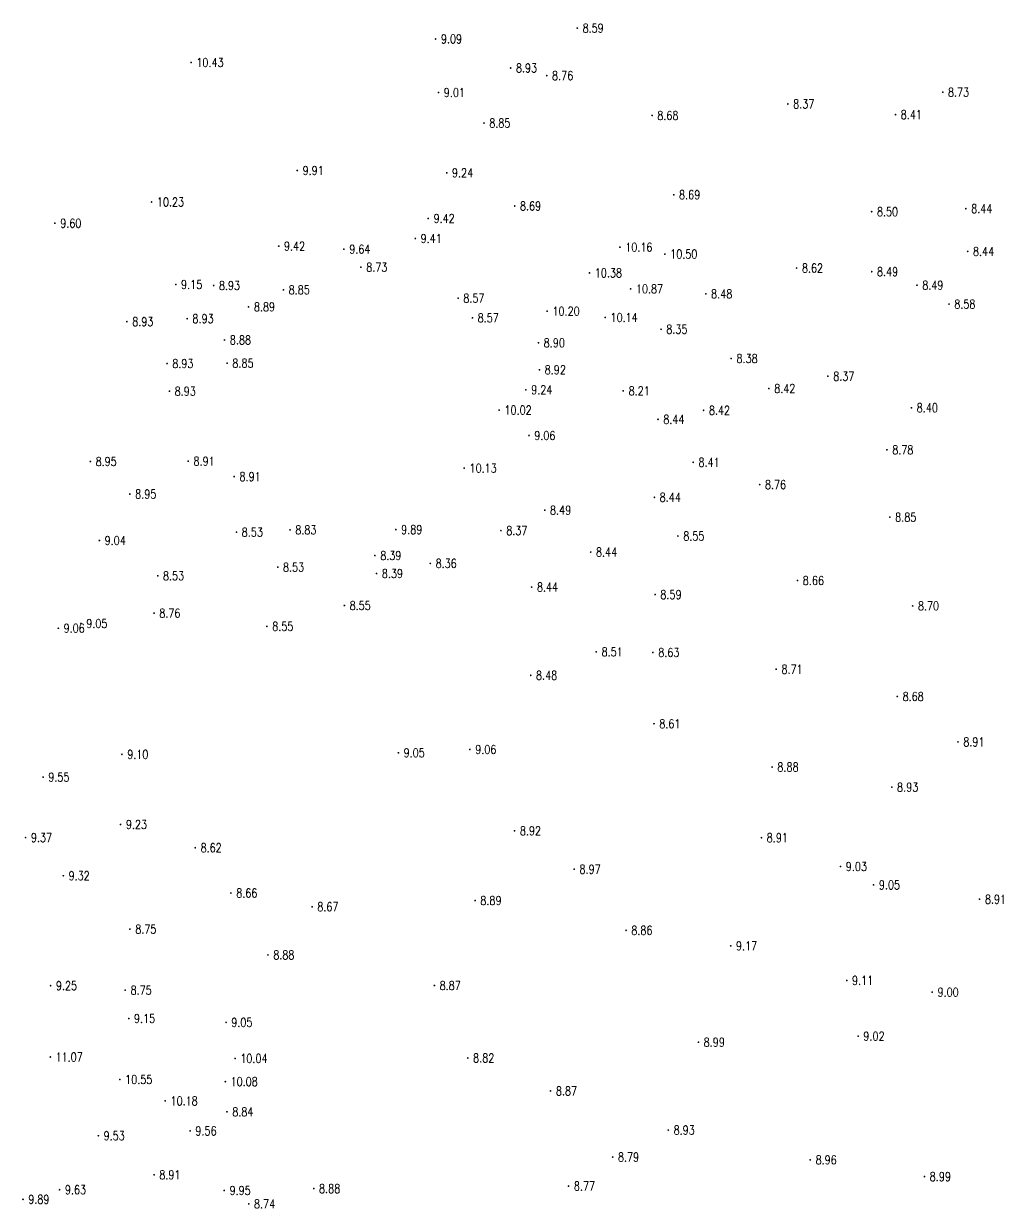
# Model space of a CAD drawing. Extents: x 476861 to 479475, y 2367369 to 2370541.
# Drawn here: x 477468 to 477579.1, y 2367639.5 to 2367773.9 of the extents above; entities that cross this region are included whole.
import ezdxf
from ezdxf.enums import TextEntityAlignment as Align

# ---------------------------------------------------------------- set-up
doc = ezdxf.new("R2010")
doc.units = 0
doc.header["$LTSCALE"] = 0.5
doc.layers.get('0').update_dxf_attribs({"linetype": 'CONTINUOUS'})
doc.layers.add('GCD', color=1, linetype='CONTINUOUS')
doc.styles.add('HZ', font='rs.shx', dxfattribs={"width": 0.8, "bigfont": 'hztxt.shx'})

# ---------------------------------------------------------------- blocks, each defined once
blk = doc.blocks.new('GC200')
at = {"linetype": 'Continuous', "const_width": 0.2, "flags": 128}
blk.add_lwpolyline([(-0.1, 0, 1), (0.1, 0, 1)], format="xyb", close=True, dxfattribs=at)

msp = doc.modelspace()

# ---------------------------------------------------------------- block references
at = {"layer": 'GCD', "linetype": 'Continuous'}
ref = msp.add_blockref('GC200', (477530.817, 2367773.411, 8.591), dxfattribs=dict(at, xscale=0.5, yscale=0.5, zscale=0.5))
ref.add_attrib('height', '8.59', dxfattribs={"linetype": 'Continuous', "height": 1, "style": 'HZ', "width": 0.8}).set_placement((477531.417, 2367773.411, 8.591), align=Align.MIDDLE_LEFT)
ref = msp.add_blockref('GC200', (477514.747, 2367772.177, 9.093), dxfattribs=dict(at, xscale=0.5, yscale=0.5, zscale=0.5))
ref.add_attrib('height', '9.09', dxfattribs={"linetype": 'Continuous', "height": 1, "style": 'HZ', "width": 0.8}).set_placement((477515.347, 2367772.177, 9.093), align=Align.MIDDLE_LEFT)
ref = msp.add_blockref('GC200', (477487.012, 2367769.513, 10.426), dxfattribs=dict(at, xscale=0.5, yscale=0.5, zscale=0.5))
ref.add_attrib('height', '10.43', dxfattribs={"linetype": 'Continuous', "height": 1, "style": 'HZ', "width": 0.8}).set_placement((477487.612, 2367769.513, 10.426), align=Align.MIDDLE_LEFT)
ref = msp.add_blockref('GC200', (477523.257, 2367768.884, 8.932), dxfattribs=dict(at, xscale=0.5, yscale=0.5, zscale=0.5))
ref.add_attrib('height', '8.93', dxfattribs={"linetype": 'Continuous', "height": 1, "style": 'HZ', "width": 0.8}).set_placement((477523.857, 2367768.884, 8.932), align=Align.MIDDLE_LEFT)
ref = msp.add_blockref('GC200', (477527.356, 2367768.019, 8.755), dxfattribs=dict(at, xscale=0.5, yscale=0.5, zscale=0.5))
ref.add_attrib('height', '8.76', dxfattribs={"linetype": 'Continuous', "height": 1, "style": 'HZ', "width": 0.8}).set_placement((477527.956, 2367768.019, 8.755), align=Align.MIDDLE_LEFT)
ref = msp.add_blockref('GC200', (477515.073, 2367766.102, 9.005), dxfattribs=dict(at, xscale=0.5, yscale=0.5, zscale=0.5))
ref.add_attrib('height', '9.01', dxfattribs={"linetype": 'Continuous', "height": 1, "style": 'HZ', "width": 0.8}).set_placement((477515.673, 2367766.102, 9.005), align=Align.MIDDLE_LEFT)
ref = msp.add_blockref('GC200', (477572.262, 2367766.139, 8.726), dxfattribs=dict(at, xscale=0.5, yscale=0.5, zscale=0.5))
ref.add_attrib('height', '8.73', dxfattribs={"linetype": 'Continuous', "height": 1, "style": 'HZ', "width": 0.8}).set_placement((477572.862, 2367766.139, 8.726), align=Align.MIDDLE_LEFT)
ref = msp.add_blockref('GC200', (477554.697, 2367764.803, 8.37), dxfattribs=dict(at, xscale=0.5, yscale=0.5, zscale=0.5))
ref.add_attrib('height', '8.37', dxfattribs={"linetype": 'Continuous', "height": 1, "style": 'HZ', "width": 0.8}).set_placement((477555.297, 2367764.803, 8.37), align=Align.MIDDLE_LEFT)
ref = msp.add_blockref('GC200', (477520.234, 2367762.641, 8.848), dxfattribs=dict(at, xscale=0.5, yscale=0.5, zscale=0.5))
ref.add_attrib('height', '8.85', dxfattribs={"linetype": 'Continuous', "height": 1, "style": 'HZ', "width": 0.8}).set_placement((477520.834, 2367762.641, 8.848), align=Align.MIDDLE_LEFT)
ref = msp.add_blockref('GC200', (477539.295, 2367763.502, 8.68), dxfattribs=dict(at, xscale=0.5, yscale=0.5, zscale=0.5))
ref.add_attrib('height', '8.68', dxfattribs={"linetype": 'Continuous', "height": 1, "style": 'HZ', "width": 0.8}).set_placement((477539.895, 2367763.502, 8.68), align=Align.MIDDLE_LEFT)
ref = msp.add_blockref('GC200', (477566.904, 2367763.593, 8.406), dxfattribs=dict(at, xscale=0.5, yscale=0.5, zscale=0.5))
ref.add_attrib('height', '8.41', dxfattribs={"linetype": 'Continuous', "height": 1, "style": 'HZ', "width": 0.8}).set_placement((477567.504, 2367763.593, 8.406), align=Align.MIDDLE_LEFT)
ref = msp.add_blockref('GC200', (477499.059, 2367757.259, 9.911), dxfattribs=dict(at, xscale=0.5, yscale=0.5, zscale=0.5))
ref.add_attrib('height', '9.91', dxfattribs={"linetype": 'Continuous', "height": 1, "style": 'HZ', "width": 0.8}).set_placement((477499.659, 2367757.259, 9.911), align=Align.MIDDLE_LEFT)
ref = msp.add_blockref('GC200', (477516.006, 2367756.993, 9.236), dxfattribs=dict(at, xscale=0.5, yscale=0.5, zscale=0.5))
ref.add_attrib('height', '9.24', dxfattribs={"linetype": 'Continuous', "height": 1, "style": 'HZ', "width": 0.8}).set_placement((477516.606, 2367756.993, 9.236), align=Align.MIDDLE_LEFT)
ref = msp.add_blockref('GC200', (477541.76, 2367754.511, 8.69), dxfattribs=dict(at, xscale=0.5, yscale=0.5, zscale=0.5))
ref.add_attrib('height', '8.69', dxfattribs={"linetype": 'Continuous', "height": 1, "style": 'HZ', "width": 0.8}).set_placement((477542.36, 2367754.511, 8.69), align=Align.MIDDLE_LEFT)
ref = msp.add_blockref('GC200', (477482.532, 2367753.685, 10.23), dxfattribs=dict(at, xscale=0.5, yscale=0.5, zscale=0.5))
ref.add_attrib('height', '10.23', dxfattribs={"linetype": 'Continuous', "height": 1, "style": 'HZ', "width": 0.8}).set_placement((477483.132, 2367753.685, 10.23), align=Align.MIDDLE_LEFT)
ref = msp.add_blockref('GC200', (477523.716, 2367753.23, 8.692), dxfattribs=dict(at, xscale=0.5, yscale=0.5, zscale=0.5))
ref.add_attrib('height', '8.69', dxfattribs={"linetype": 'Continuous', "height": 1, "style": 'HZ', "width": 0.8}).set_placement((477524.316, 2367753.23, 8.692), align=Align.MIDDLE_LEFT)
ref = msp.add_blockref('GC200', (477574.888, 2367752.93, 8.441), dxfattribs=dict(at, xscale=0.5, yscale=0.5, zscale=0.5))
ref.add_attrib('height', '8.44', dxfattribs={"linetype": 'Continuous', "height": 1, "style": 'HZ', "width": 0.8}).set_placement((477575.488, 2367752.93, 8.441), align=Align.MIDDLE_LEFT)
ref = msp.add_blockref('GC200', (477513.91, 2367751.822, 9.424), dxfattribs=dict(at, xscale=0.5, yscale=0.5, zscale=0.5))
ref.add_attrib('height', '9.42', dxfattribs={"linetype": 'Continuous', "height": 1, "style": 'HZ', "width": 0.8}).set_placement((477514.51, 2367751.822, 9.424), align=Align.MIDDLE_LEFT)
ref = msp.add_blockref('GC200', (477564.202, 2367752.586, 8.499), dxfattribs=dict(at, xscale=0.5, yscale=0.5, zscale=0.5))
ref.add_attrib('height', '8.50', dxfattribs={"linetype": 'Continuous', "height": 1, "style": 'HZ', "width": 0.8}).set_placement((477564.802, 2367752.586, 8.499), align=Align.MIDDLE_LEFT)
ref = msp.add_blockref('GC200', (477471.563, 2367751.271, 9.601), dxfattribs=dict(at, xscale=0.5, yscale=0.5, zscale=0.5))
ref.add_attrib('height', '9.60', dxfattribs={"linetype": 'Continuous', "height": 1, "style": 'HZ', "width": 0.8}).set_placement((477472.163, 2367751.271, 9.601), align=Align.MIDDLE_LEFT)
ref = msp.add_blockref('GC200', (477512.447, 2367749.544, 9.412), dxfattribs=dict(at, xscale=0.5, yscale=0.5, zscale=0.5))
ref.add_attrib('height', '9.41', dxfattribs={"linetype": 'Continuous', "height": 1, "style": 'HZ', "width": 0.8}).set_placement((477513.047, 2367749.544, 9.412), align=Align.MIDDLE_LEFT)
ref = msp.add_blockref('GC200', (477496.949, 2367748.679, 9.424), dxfattribs=dict(at, xscale=0.5, yscale=0.5, zscale=0.5))
ref.add_attrib('height', '9.42', dxfattribs={"linetype": 'Continuous', "height": 1, "style": 'HZ', "width": 0.8}).set_placement((477497.549, 2367748.679, 9.424), align=Align.MIDDLE_LEFT)
ref = msp.add_blockref('GC200', (477504.346, 2367748.333, 9.639), dxfattribs=dict(at, xscale=0.5, yscale=0.5, zscale=0.5))
ref.add_attrib('height', '9.64', dxfattribs={"linetype": 'Continuous', "height": 1, "style": 'HZ', "width": 0.8}).set_placement((477504.946, 2367748.333, 9.639), align=Align.MIDDLE_LEFT)
ref = msp.add_blockref('GC200', (477535.656, 2367748.56, 10.156), dxfattribs=dict(at, xscale=0.5, yscale=0.5, zscale=0.5))
ref.add_attrib('height', '10.16', dxfattribs={"linetype": 'Continuous', "height": 1, "style": 'HZ', "width": 0.8}).set_placement((477536.256, 2367748.56, 10.156), align=Align.MIDDLE_LEFT)
ref = msp.add_blockref('GC200', (477540.748, 2367747.78, 10.498), dxfattribs=dict(at, xscale=0.5, yscale=0.5, zscale=0.5))
ref.add_attrib('height', '10.50', dxfattribs={"linetype": 'Continuous', "height": 1, "style": 'HZ', "width": 0.8}).set_placement((477541.348, 2367747.78, 10.498), align=Align.MIDDLE_LEFT)
ref = msp.add_blockref('GC200', (477575.097, 2367748.08, 8.441), dxfattribs=dict(at, xscale=0.5, yscale=0.5, zscale=0.5))
ref.add_attrib('height', '8.44', dxfattribs={"linetype": 'Continuous', "height": 1, "style": 'HZ', "width": 0.8}).set_placement((477575.697, 2367748.08, 8.441), align=Align.MIDDLE_LEFT)
ref = msp.add_blockref('GC200', (477506.271, 2367746.285, 8.728), dxfattribs=dict(at, xscale=0.5, yscale=0.5, zscale=0.5))
ref.add_attrib('height', '8.73', dxfattribs={"linetype": 'Continuous', "height": 1, "style": 'HZ', "width": 0.8}).set_placement((477506.871, 2367746.285, 8.728), align=Align.MIDDLE_LEFT)
ref = msp.add_blockref('GC200', (477555.69, 2367746.192, 8.618), dxfattribs=dict(at, xscale=0.5, yscale=0.5, zscale=0.5))
ref.add_attrib('height', '8.62', dxfattribs={"linetype": 'Continuous', "height": 1, "style": 'HZ', "width": 0.8}).set_placement((477556.29, 2367746.192, 8.618), align=Align.MIDDLE_LEFT)
ref = msp.add_blockref('GC200', (477532.199, 2367745.635, 10.38), dxfattribs=dict(at, xscale=0.5, yscale=0.5, zscale=0.5))
ref.add_attrib('height', '10.38', dxfattribs={"linetype": 'Continuous', "height": 1, "style": 'HZ', "width": 0.8}).set_placement((477532.799, 2367745.635, 10.38), align=Align.MIDDLE_LEFT)
ref = msp.add_blockref('GC200', (477564.21, 2367745.783, 8.485), dxfattribs=dict(at, xscale=0.5, yscale=0.5, zscale=0.5))
ref.add_attrib('height', '8.49', dxfattribs={"linetype": 'Continuous', "height": 1, "style": 'HZ', "width": 0.8}).set_placement((477564.81, 2367745.783, 8.485), align=Align.MIDDLE_LEFT)
ref = msp.add_blockref('GC200', (477485.277, 2367744.327, 9.153), dxfattribs=dict(at, xscale=0.5, yscale=0.5, zscale=0.5))
ref.add_attrib('height', '9.15', dxfattribs={"linetype": 'Continuous', "height": 1, "style": 'HZ', "width": 0.8}).set_placement((477485.877, 2367744.327, 9.153), align=Align.MIDDLE_LEFT)
ref = msp.add_blockref('GC200', (477489.572, 2367744.212, 8.931), dxfattribs=dict(at, xscale=0.5, yscale=0.5, zscale=0.5))
ref.add_attrib('height', '8.93', dxfattribs={"linetype": 'Continuous', "height": 1, "style": 'HZ', "width": 0.8}).set_placement((477490.172, 2367744.212, 8.931), align=Align.MIDDLE_LEFT)
ref = msp.add_blockref('GC200', (477497.483, 2367743.718, 8.845), dxfattribs=dict(at, xscale=0.5, yscale=0.5, zscale=0.5))
ref.add_attrib('height', '8.85', dxfattribs={"linetype": 'Continuous', "height": 1, "style": 'HZ', "width": 0.8}).set_placement((477498.083, 2367743.718, 8.845), align=Align.MIDDLE_LEFT)
ref = msp.add_blockref('GC200', (477536.866, 2367743.829, 10.872), dxfattribs=dict(at, xscale=0.5, yscale=0.5, zscale=0.5))
ref.add_attrib('height', '10.87', dxfattribs={"linetype": 'Continuous', "height": 1, "style": 'HZ', "width": 0.8}).set_placement((477537.466, 2367743.829, 10.872), align=Align.MIDDLE_LEFT)
ref = msp.add_blockref('GC200', (477569.342, 2367744.247, 8.485), dxfattribs=dict(at, xscale=0.5, yscale=0.5, zscale=0.5))
ref.add_attrib('height', '8.49', dxfattribs={"linetype": 'Continuous', "height": 1, "style": 'HZ', "width": 0.8}).set_placement((477569.942, 2367744.247, 8.485), align=Align.MIDDLE_LEFT)
ref = msp.add_blockref('GC200', (477517.297, 2367742.775, 8.568), dxfattribs=dict(at, xscale=0.5, yscale=0.5, zscale=0.5))
ref.add_attrib('height', '8.57', dxfattribs={"linetype": 'Continuous', "height": 1, "style": 'HZ', "width": 0.8}).set_placement((477517.897, 2367742.775, 8.568), align=Align.MIDDLE_LEFT)
ref = msp.add_blockref('GC200', (477545.393, 2367743.263, 8.482), dxfattribs=dict(at, xscale=0.5, yscale=0.5, zscale=0.5))
ref.add_attrib('height', '8.48', dxfattribs={"linetype": 'Continuous', "height": 1, "style": 'HZ', "width": 0.8}).set_placement((477545.993, 2367743.263, 8.482), align=Align.MIDDLE_LEFT)
ref = msp.add_blockref('GC200', (477572.978, 2367742.105, 8.576), dxfattribs=dict(at, xscale=0.5, yscale=0.5, zscale=0.5))
ref.add_attrib('height', '8.58', dxfattribs={"linetype": 'Continuous', "height": 1, "style": 'HZ', "width": 0.8}).set_placement((477573.578, 2367742.105, 8.576), align=Align.MIDDLE_LEFT)
ref = msp.add_blockref('GC200', (477493.531, 2367741.791, 8.892), dxfattribs=dict(at, xscale=0.5, yscale=0.5, zscale=0.5))
ref.add_attrib('height', '8.89', dxfattribs={"linetype": 'Continuous', "height": 1, "style": 'HZ', "width": 0.8}).set_placement((477494.131, 2367741.791, 8.892), align=Align.MIDDLE_LEFT)
ref = msp.add_blockref('GC200', (477527.394, 2367741.296, 10.204), dxfattribs=dict(at, xscale=0.5, yscale=0.5, zscale=0.5))
ref.add_attrib('height', '10.20', dxfattribs={"linetype": 'Continuous', "height": 1, "style": 'HZ', "width": 0.8}).set_placement((477527.994, 2367741.296, 10.204), align=Align.MIDDLE_LEFT)
ref = msp.add_blockref('GC200', (477479.729, 2367740.112, 8.93), dxfattribs=dict(at, xscale=0.5, yscale=0.5, zscale=0.5))
ref.add_attrib('height', '8.93', dxfattribs={"linetype": 'Continuous', "height": 1, "style": 'HZ', "width": 0.8}).set_placement((477480.329, 2367740.112, 8.93), align=Align.MIDDLE_LEFT)
ref = msp.add_blockref('GC200', (477486.565, 2367740.45, 8.93), dxfattribs=dict(at, xscale=0.5, yscale=0.5, zscale=0.5))
ref.add_attrib('height', '8.93', dxfattribs={"linetype": 'Continuous', "height": 1, "style": 'HZ', "width": 0.8}).set_placement((477487.165, 2367740.45, 8.93), align=Align.MIDDLE_LEFT)
ref = msp.add_blockref('GC200', (477518.921, 2367740.541, 8.565), dxfattribs=dict(at, xscale=0.5, yscale=0.5, zscale=0.5))
ref.add_attrib('height', '8.57', dxfattribs={"linetype": 'Continuous', "height": 1, "style": 'HZ', "width": 0.8}).set_placement((477519.521, 2367740.541, 8.565), align=Align.MIDDLE_LEFT)
ref = msp.add_blockref('GC200', (477533.983, 2367740.591, 10.138), dxfattribs=dict(at, xscale=0.5, yscale=0.5, zscale=0.5))
ref.add_attrib('height', '10.14', dxfattribs={"linetype": 'Continuous', "height": 1, "style": 'HZ', "width": 0.8}).set_placement((477534.583, 2367740.591, 10.138), align=Align.MIDDLE_LEFT)
ref = msp.add_blockref('GC200', (477540.317, 2367739.245, 8.354), dxfattribs=dict(at, xscale=0.5, yscale=0.5, zscale=0.5))
ref.add_attrib('height', '8.35', dxfattribs={"linetype": 'Continuous', "height": 1, "style": 'HZ', "width": 0.8}).set_placement((477540.917, 2367739.245, 8.354), align=Align.MIDDLE_LEFT)
ref = msp.add_blockref('GC200', (477490.803, 2367738.032, 8.878), dxfattribs=dict(at, xscale=0.5, yscale=0.5, zscale=0.5))
ref.add_attrib('height', '8.88', dxfattribs={"linetype": 'Continuous', "height": 1, "style": 'HZ', "width": 0.8}).set_placement((477491.403, 2367738.032, 8.878), align=Align.MIDDLE_LEFT)
ref = msp.add_blockref('GC200', (477526.408, 2367737.716, 8.899), dxfattribs=dict(at, xscale=0.5, yscale=0.5, zscale=0.5))
ref.add_attrib('height', '8.90', dxfattribs={"linetype": 'Continuous', "height": 1, "style": 'HZ', "width": 0.8}).set_placement((477527.008, 2367737.716, 8.899), align=Align.MIDDLE_LEFT)
ref = msp.add_blockref('GC200', (477491.097, 2367735.393, 8.854), dxfattribs=dict(at, xscale=0.5, yscale=0.5, zscale=0.5))
ref.add_attrib('height', '8.85', dxfattribs={"linetype": 'Continuous', "height": 1, "style": 'HZ', "width": 0.8}).set_placement((477491.697, 2367735.393, 8.854), align=Align.MIDDLE_LEFT)
ref = msp.add_blockref('GC200', (477548.269, 2367735.93, 8.377), dxfattribs=dict(at, xscale=0.5, yscale=0.5, zscale=0.5))
ref.add_attrib('height', '8.38', dxfattribs={"linetype": 'Continuous', "height": 1, "style": 'HZ', "width": 0.8}).set_placement((477548.869, 2367735.93, 8.377), align=Align.MIDDLE_LEFT)
ref = msp.add_blockref('GC200', (477484.283, 2367735.357, 8.926), dxfattribs=dict(at, xscale=0.5, yscale=0.5, zscale=0.5))
ref.add_attrib('height', '8.93', dxfattribs={"linetype": 'Continuous', "height": 1, "style": 'HZ', "width": 0.8}).set_placement((477484.883, 2367735.357, 8.926), align=Align.MIDDLE_LEFT)
ref = msp.add_blockref('GC200', (477526.521, 2367734.657, 8.918), dxfattribs=dict(at, xscale=0.5, yscale=0.5, zscale=0.5))
ref.add_attrib('height', '8.92', dxfattribs={"linetype": 'Continuous', "height": 1, "style": 'HZ', "width": 0.8}).set_placement((477527.121, 2367734.657, 8.918), align=Align.MIDDLE_LEFT)
ref = msp.add_blockref('GC200', (477559.239, 2367733.915, 8.37), dxfattribs=dict(at, xscale=0.5, yscale=0.5, zscale=0.5))
ref.add_attrib('height', '8.37', dxfattribs={"linetype": 'Continuous', "height": 1, "style": 'HZ', "width": 0.8}).set_placement((477559.839, 2367733.915, 8.37), align=Align.MIDDLE_LEFT)
ref = msp.add_blockref('GC200', (477484.552, 2367732.222, 8.926), dxfattribs=dict(at, xscale=0.5, yscale=0.5, zscale=0.5))
ref.add_attrib('height', '8.93', dxfattribs={"linetype": 'Continuous', "height": 1, "style": 'HZ', "width": 0.8}).set_placement((477485.152, 2367732.222, 8.926), align=Align.MIDDLE_LEFT)
ref = msp.add_blockref('GC200', (477524.981, 2367732.382, 9.24), dxfattribs=dict(at, xscale=0.5, yscale=0.5, zscale=0.5))
ref.add_attrib('height', '9.24', dxfattribs={"linetype": 'Continuous', "height": 1, "style": 'HZ', "width": 0.8}).set_placement((477525.581, 2367732.382, 9.24), align=Align.MIDDLE_LEFT)
ref = msp.add_blockref('GC200', (477536.031, 2367732.258, 8.209), dxfattribs=dict(at, xscale=0.5, yscale=0.5, zscale=0.5))
ref.add_attrib('height', '8.21', dxfattribs={"linetype": 'Continuous', "height": 1, "style": 'HZ', "width": 0.8}).set_placement((477536.631, 2367732.258, 8.209), align=Align.MIDDLE_LEFT)
ref = msp.add_blockref('GC200', (477552.548, 2367732.525, 8.424), dxfattribs=dict(at, xscale=0.5, yscale=0.5, zscale=0.5))
ref.add_attrib('height', '8.42', dxfattribs={"linetype": 'Continuous', "height": 1, "style": 'HZ', "width": 0.8}).set_placement((477553.148, 2367732.525, 8.424), align=Align.MIDDLE_LEFT)
ref = msp.add_blockref('GC200', (477521.953, 2367730.083, 10.015), dxfattribs=dict(at, xscale=0.5, yscale=0.5, zscale=0.5))
ref.add_attrib('height', '10.02', dxfattribs={"linetype": 'Continuous', "height": 1, "style": 'HZ', "width": 0.8}).set_placement((477522.553, 2367730.083, 10.015), align=Align.MIDDLE_LEFT)
ref = msp.add_blockref('GC200', (477545.144, 2367730.054, 8.424), dxfattribs=dict(at, xscale=0.5, yscale=0.5, zscale=0.5))
ref.add_attrib('height', '8.42', dxfattribs={"linetype": 'Continuous', "height": 1, "style": 'HZ', "width": 0.8}).set_placement((477545.744, 2367730.054, 8.424), align=Align.MIDDLE_LEFT)
ref = msp.add_blockref('GC200', (477568.715, 2367730.348, 8.396), dxfattribs=dict(at, xscale=0.5, yscale=0.5, zscale=0.5))
ref.add_attrib('height', '8.40', dxfattribs={"linetype": 'Continuous', "height": 1, "style": 'HZ', "width": 0.8}).set_placement((477569.315, 2367730.348, 8.396), align=Align.MIDDLE_LEFT)
ref = msp.add_blockref('GC200', (477539.97, 2367729.03, 8.444), dxfattribs=dict(at, xscale=0.5, yscale=0.5, zscale=0.5))
ref.add_attrib('height', '8.44', dxfattribs={"linetype": 'Continuous', "height": 1, "style": 'HZ', "width": 0.8}).set_placement((477540.57, 2367729.03, 8.444), align=Align.MIDDLE_LEFT)
ref = msp.add_blockref('GC200', (477525.337, 2367727.196, 9.056), dxfattribs=dict(at, xscale=0.5, yscale=0.5, zscale=0.5))
ref.add_attrib('height', '9.06', dxfattribs={"linetype": 'Continuous', "height": 1, "style": 'HZ', "width": 0.8}).set_placement((477525.937, 2367727.196, 9.056), align=Align.MIDDLE_LEFT)
ref = msp.add_blockref('GC200', (477565.938, 2367725.576, 8.783), dxfattribs=dict(at, xscale=0.5, yscale=0.5, zscale=0.5))
ref.add_attrib('height', '8.78', dxfattribs={"linetype": 'Continuous', "height": 1, "style": 'HZ', "width": 0.8}).set_placement((477566.538, 2367725.576, 8.783), align=Align.MIDDLE_LEFT)
ref = msp.add_blockref('GC200', (477475.584, 2367724.254, 8.95), dxfattribs=dict(at, xscale=0.5, yscale=0.5, zscale=0.5))
ref.add_attrib('height', '8.95', dxfattribs={"linetype": 'Continuous', "height": 1, "style": 'HZ', "width": 0.8}).set_placement((477476.184, 2367724.254, 8.95), align=Align.MIDDLE_LEFT)
ref = msp.add_blockref('GC200', (477486.683, 2367724.279, 8.912), dxfattribs=dict(at, xscale=0.5, yscale=0.5, zscale=0.5))
ref.add_attrib('height', '8.91', dxfattribs={"linetype": 'Continuous', "height": 1, "style": 'HZ', "width": 0.8}).set_placement((477487.283, 2367724.279, 8.912), align=Align.MIDDLE_LEFT)
ref = msp.add_blockref('GC200', (477517.988, 2367723.502, 10.13), dxfattribs=dict(at, xscale=0.5, yscale=0.5, zscale=0.5))
ref.add_attrib('height', '10.13', dxfattribs={"linetype": 'Continuous', "height": 1, "style": 'HZ', "width": 0.8}).set_placement((477518.588, 2367723.502, 10.13), align=Align.MIDDLE_LEFT)
ref = msp.add_blockref('GC200', (477543.961, 2367724.155, 8.407), dxfattribs=dict(at, xscale=0.5, yscale=0.5, zscale=0.5))
ref.add_attrib('height', '8.41', dxfattribs={"linetype": 'Continuous', "height": 1, "style": 'HZ', "width": 0.8}).set_placement((477544.561, 2367724.155, 8.407), align=Align.MIDDLE_LEFT)
ref = msp.add_blockref('GC200', (477491.899, 2367722.534, 8.906), dxfattribs=dict(at, xscale=0.5, yscale=0.5, zscale=0.5))
ref.add_attrib('height', '8.91', dxfattribs={"linetype": 'Continuous', "height": 1, "style": 'HZ', "width": 0.8}).set_placement((477492.499, 2367722.534, 8.906), align=Align.MIDDLE_LEFT)
ref = msp.add_blockref('GC200', (477551.503, 2367721.628, 8.761), dxfattribs=dict(at, xscale=0.5, yscale=0.5, zscale=0.5))
ref.add_attrib('height', '8.76', dxfattribs={"linetype": 'Continuous', "height": 1, "style": 'HZ', "width": 0.8}).set_placement((477552.103, 2367721.628, 8.761), align=Align.MIDDLE_LEFT)
ref = msp.add_blockref('GC200', (477480.065, 2367720.557, 8.95), dxfattribs=dict(at, xscale=0.5, yscale=0.5, zscale=0.5))
ref.add_attrib('height', '8.95', dxfattribs={"linetype": 'Continuous', "height": 1, "style": 'HZ', "width": 0.8}).set_placement((477480.665, 2367720.557, 8.95), align=Align.MIDDLE_LEFT)
ref = msp.add_blockref('GC200', (477539.56, 2367720.186, 8.442), dxfattribs=dict(at, xscale=0.5, yscale=0.5, zscale=0.5))
ref.add_attrib('height', '8.44', dxfattribs={"linetype": 'Continuous', "height": 1, "style": 'HZ', "width": 0.8}).set_placement((477540.16, 2367720.186, 8.442), align=Align.MIDDLE_LEFT)
ref = msp.add_blockref('GC200', (477527.122, 2367718.726, 8.492), dxfattribs=dict(at, xscale=0.5, yscale=0.5, zscale=0.5))
ref.add_attrib('height', '8.49', dxfattribs={"linetype": 'Continuous', "height": 1, "style": 'HZ', "width": 0.8}).set_placement((477527.722, 2367718.726, 8.492), align=Align.MIDDLE_LEFT)
ref = msp.add_blockref('GC200', (477566.266, 2367717.935, 8.852), dxfattribs=dict(at, xscale=0.5, yscale=0.5, zscale=0.5))
ref.add_attrib('height', '8.85', dxfattribs={"linetype": 'Continuous', "height": 1, "style": 'HZ', "width": 0.8}).set_placement((477566.866, 2367717.935, 8.852), align=Align.MIDDLE_LEFT)
ref = msp.add_blockref('GC200', (477476.609, 2367715.287, 9.04), dxfattribs=dict(at, xscale=0.5, yscale=0.5, zscale=0.5))
ref.add_attrib('height', '9.04', dxfattribs={"linetype": 'Continuous', "height": 1, "style": 'HZ', "width": 0.8}).set_placement((477477.209, 2367715.287, 9.04), align=Align.MIDDLE_LEFT)
ref = msp.add_blockref('GC200', (477492.157, 2367716.232, 8.532), dxfattribs=dict(at, xscale=0.5, yscale=0.5, zscale=0.5))
ref.add_attrib('height', '8.53', dxfattribs={"linetype": 'Continuous', "height": 1, "style": 'HZ', "width": 0.8}).set_placement((477492.757, 2367716.232, 8.532), align=Align.MIDDLE_LEFT)
ref = msp.add_blockref('GC200', (477498.234, 2367716.491, 8.834), dxfattribs=dict(at, xscale=0.5, yscale=0.5, zscale=0.5))
ref.add_attrib('height', '8.83', dxfattribs={"linetype": 'Continuous', "height": 1, "style": 'HZ', "width": 0.8}).set_placement((477498.834, 2367716.491, 8.834), align=Align.MIDDLE_LEFT)
ref = msp.add_blockref('GC200', (477510.234, 2367716.524, 9.887), dxfattribs=dict(at, xscale=0.5, yscale=0.5, zscale=0.5))
ref.add_attrib('height', '9.89', dxfattribs={"linetype": 'Continuous', "height": 1, "style": 'HZ', "width": 0.8}).set_placement((477510.834, 2367716.524, 9.887), align=Align.MIDDLE_LEFT)
ref = msp.add_blockref('GC200', (477522.156, 2367716.411, 8.373), dxfattribs=dict(at, xscale=0.5, yscale=0.5, zscale=0.5))
ref.add_attrib('height', '8.37', dxfattribs={"linetype": 'Continuous', "height": 1, "style": 'HZ', "width": 0.8}).set_placement((477522.756, 2367716.411, 8.373), align=Align.MIDDLE_LEFT)
ref = msp.add_blockref('GC200', (477542.228, 2367715.795, 8.55), dxfattribs=dict(at, xscale=0.5, yscale=0.5, zscale=0.5))
ref.add_attrib('height', '8.55', dxfattribs={"linetype": 'Continuous', "height": 1, "style": 'HZ', "width": 0.8}).set_placement((477542.828, 2367715.795, 8.55), align=Align.MIDDLE_LEFT)
ref = msp.add_blockref('GC200', (477532.335, 2367713.979, 8.442), dxfattribs=dict(at, xscale=0.5, yscale=0.5, zscale=0.5))
ref.add_attrib('height', '8.44', dxfattribs={"linetype": 'Continuous', "height": 1, "style": 'HZ', "width": 0.8}).set_placement((477532.935, 2367713.979, 8.442), align=Align.MIDDLE_LEFT)
ref = msp.add_blockref('GC200', (477507.865, 2367713.579, 8.387), dxfattribs=dict(at, xscale=0.5, yscale=0.5, zscale=0.5))
ref.add_attrib('height', '8.39', dxfattribs={"linetype": 'Continuous', "height": 1, "style": 'HZ', "width": 0.8}).set_placement((477508.465, 2367713.579, 8.387), align=Align.MIDDLE_LEFT)
ref = msp.add_blockref('GC200', (477514.144, 2367712.691, 8.362), dxfattribs=dict(at, xscale=0.5, yscale=0.5, zscale=0.5))
ref.add_attrib('height', '8.36', dxfattribs={"linetype": 'Continuous', "height": 1, "style": 'HZ', "width": 0.8}).set_placement((477514.744, 2367712.691, 8.362), align=Align.MIDDLE_LEFT)
ref = msp.add_blockref('GC200', (477483.229, 2367711.28, 8.532), dxfattribs=dict(at, xscale=0.5, yscale=0.5, zscale=0.5))
ref.add_attrib('height', '8.53', dxfattribs={"linetype": 'Continuous', "height": 1, "style": 'HZ', "width": 0.8}).set_placement((477483.829, 2367711.28, 8.532), align=Align.MIDDLE_LEFT)
ref = msp.add_blockref('GC200', (477496.84, 2367712.265, 8.532), dxfattribs=dict(at, xscale=0.5, yscale=0.5, zscale=0.5))
ref.add_attrib('height', '8.53', dxfattribs={"linetype": 'Continuous', "height": 1, "style": 'HZ', "width": 0.8}).set_placement((477497.44, 2367712.265, 8.532), align=Align.MIDDLE_LEFT)
ref = msp.add_blockref('GC200', (477508.044, 2367711.535, 8.387), dxfattribs=dict(at, xscale=0.5, yscale=0.5, zscale=0.5))
ref.add_attrib('height', '8.39', dxfattribs={"linetype": 'Continuous', "height": 1, "style": 'HZ', "width": 0.8}).set_placement((477508.644, 2367711.535, 8.387), align=Align.MIDDLE_LEFT)
ref = msp.add_blockref('GC200', (477525.637, 2367710.006, 8.442), dxfattribs=dict(at, xscale=0.5, yscale=0.5, zscale=0.5))
ref.add_attrib('height', '8.44', dxfattribs={"linetype": 'Continuous', "height": 1, "style": 'HZ', "width": 0.8}).set_placement((477526.237, 2367710.006, 8.442), align=Align.MIDDLE_LEFT)
ref = msp.add_blockref('GC200', (477555.79, 2367710.748, 8.659), dxfattribs=dict(at, xscale=0.5, yscale=0.5, zscale=0.5))
ref.add_attrib('height', '8.66', dxfattribs={"linetype": 'Continuous', "height": 1, "style": 'HZ', "width": 0.8}).set_placement((477556.39, 2367710.748, 8.659), align=Align.MIDDLE_LEFT)
ref = msp.add_blockref('GC200', (477539.641, 2367709.15, 8.59), dxfattribs=dict(at, xscale=0.5, yscale=0.5, zscale=0.5))
ref.add_attrib('height', '8.59', dxfattribs={"linetype": 'Continuous', "height": 1, "style": 'HZ', "width": 0.8}).set_placement((477540.241, 2367709.15, 8.59), align=Align.MIDDLE_LEFT)
ref = msp.add_blockref('GC200', (477504.396, 2367707.917, 8.552), dxfattribs=dict(at, xscale=0.5, yscale=0.5, zscale=0.5))
ref.add_attrib('height', '8.55', dxfattribs={"linetype": 'Continuous', "height": 1, "style": 'HZ', "width": 0.8}).set_placement((477504.996, 2367707.917, 8.552), align=Align.MIDDLE_LEFT)
ref = msp.add_blockref('GC200', (477568.855, 2367707.867, 8.698), dxfattribs=dict(at, xscale=0.5, yscale=0.5, zscale=0.5))
ref.add_attrib('height', '8.70', dxfattribs={"linetype": 'Continuous', "height": 1, "style": 'HZ', "width": 0.8}).set_placement((477569.455, 2367707.867, 8.698), align=Align.MIDDLE_LEFT)
ref = msp.add_blockref('GC200', (477474.524, 2367705.869, 9.052), dxfattribs=dict(at, xscale=0.5, yscale=0.5, zscale=0.5))
ref.add_attrib('height', '9.05', dxfattribs={"linetype": 'Continuous', "height": 1, "style": 'HZ', "width": 0.8}).set_placement((477475.124, 2367705.869, 9.052), align=Align.MIDDLE_LEFT)
ref = msp.add_blockref('GC200', (477482.809, 2367707.05, 8.756), dxfattribs=dict(at, xscale=0.5, yscale=0.5, zscale=0.5))
ref.add_attrib('height', '8.76', dxfattribs={"linetype": 'Continuous', "height": 1, "style": 'HZ', "width": 0.8}).set_placement((477483.409, 2367707.05, 8.756), align=Align.MIDDLE_LEFT)
ref = msp.add_blockref('GC200', (477471.953, 2367705.333, 9.055), dxfattribs=dict(at, xscale=0.5, yscale=0.5, zscale=0.5))
ref.add_attrib('height', '9.06', dxfattribs={"linetype": 'Continuous', "height": 1, "style": 'HZ', "width": 0.8}).set_placement((477472.553, 2367705.333, 9.055), align=Align.MIDDLE_LEFT)
ref = msp.add_blockref('GC200', (477495.608, 2367705.549, 8.552), dxfattribs=dict(at, xscale=0.5, yscale=0.5, zscale=0.5))
ref.add_attrib('height', '8.55', dxfattribs={"linetype": 'Continuous', "height": 1, "style": 'HZ', "width": 0.8}).set_placement((477496.208, 2367705.549, 8.552), align=Align.MIDDLE_LEFT)
ref = msp.add_blockref('GC200', (477532.964, 2367702.654, 8.51), dxfattribs=dict(at, xscale=0.5, yscale=0.5, zscale=0.5))
ref.add_attrib('height', '8.51', dxfattribs={"linetype": 'Continuous', "height": 1, "style": 'HZ', "width": 0.8}).set_placement((477533.564, 2367702.654, 8.51), align=Align.MIDDLE_LEFT)
ref = msp.add_blockref('GC200', (477539.392, 2367702.592, 8.63), dxfattribs=dict(at, xscale=0.5, yscale=0.5, zscale=0.5))
ref.add_attrib('height', '8.63', dxfattribs={"linetype": 'Continuous', "height": 1, "style": 'HZ', "width": 0.8}).set_placement((477539.992, 2367702.592, 8.63), align=Align.MIDDLE_LEFT)
ref = msp.add_blockref('GC200', (477553.373, 2367700.68, 8.71), dxfattribs=dict(at, xscale=0.5, yscale=0.5, zscale=0.5))
ref.add_attrib('height', '8.71', dxfattribs={"linetype": 'Continuous', "height": 1, "style": 'HZ', "width": 0.8}).set_placement((477553.973, 2367700.68, 8.71), align=Align.MIDDLE_LEFT)
ref = msp.add_blockref('GC200', (477525.536, 2367699.992, 8.483), dxfattribs=dict(at, xscale=0.5, yscale=0.5, zscale=0.5))
ref.add_attrib('height', '8.48', dxfattribs={"linetype": 'Continuous', "height": 1, "style": 'HZ', "width": 0.8}).set_placement((477526.136, 2367699.992, 8.483), align=Align.MIDDLE_LEFT)
ref = msp.add_blockref('GC200', (477567.113, 2367697.599, 8.68), dxfattribs=dict(at, xscale=0.5, yscale=0.5, zscale=0.5))
ref.add_attrib('height', '8.68', dxfattribs={"linetype": 'Continuous', "height": 1, "style": 'HZ', "width": 0.8}).set_placement((477567.713, 2367697.599, 8.68), align=Align.MIDDLE_LEFT)
ref = msp.add_blockref('GC200', (477539.516, 2367694.5, 8.606), dxfattribs=dict(at, xscale=0.5, yscale=0.5, zscale=0.5))
ref.add_attrib('height', '8.61', dxfattribs={"linetype": 'Continuous', "height": 1, "style": 'HZ', "width": 0.8}).set_placement((477540.116, 2367694.5, 8.606), align=Align.MIDDLE_LEFT)
ref = msp.add_blockref('GC200', (477573.994, 2367692.439, 8.91), dxfattribs=dict(at, xscale=0.5, yscale=0.5, zscale=0.5))
ref.add_attrib('height', '8.91', dxfattribs={"linetype": 'Continuous', "height": 1, "style": 'HZ', "width": 0.8}).set_placement((477574.594, 2367692.439, 8.91), align=Align.MIDDLE_LEFT)
ref = msp.add_blockref('GC200', (477510.522, 2367691.207, 9.047), dxfattribs=dict(at, xscale=0.5, yscale=0.5, zscale=0.5))
ref.add_attrib('height', '9.05', dxfattribs={"linetype": 'Continuous', "height": 1, "style": 'HZ', "width": 0.8}).set_placement((477511.122, 2367691.207, 9.047), align=Align.MIDDLE_LEFT)
ref = msp.add_blockref('GC200', (477518.632, 2367691.587, 9.057), dxfattribs=dict(at, xscale=0.5, yscale=0.5, zscale=0.5))
ref.add_attrib('height', '9.06', dxfattribs={"linetype": 'Continuous', "height": 1, "style": 'HZ', "width": 0.8}).set_placement((477519.232, 2367691.587, 9.057), align=Align.MIDDLE_LEFT)
ref = msp.add_blockref('GC200', (477479.17, 2367691.03, 9.1), dxfattribs=dict(at, xscale=0.5, yscale=0.5, zscale=0.5))
ref.add_attrib('height', '9.10', dxfattribs={"linetype": 'Continuous', "height": 1, "style": 'HZ', "width": 0.8}).set_placement((477479.77, 2367691.03, 9.1), align=Align.MIDDLE_LEFT)
ref = msp.add_blockref('GC200', (477470.221, 2367688.449, 9.545), dxfattribs=dict(at, xscale=0.5, yscale=0.5, zscale=0.5))
ref.add_attrib('height', '9.55', dxfattribs={"linetype": 'Continuous', "height": 1, "style": 'HZ', "width": 0.8}).set_placement((477470.821, 2367688.449, 9.545), align=Align.MIDDLE_LEFT)
ref = msp.add_blockref('GC200', (477552.913, 2367689.592, 8.88), dxfattribs=dict(at, xscale=0.5, yscale=0.5, zscale=0.5))
ref.add_attrib('height', '8.88', dxfattribs={"linetype": 'Continuous', "height": 1, "style": 'HZ', "width": 0.8}).set_placement((477553.513, 2367689.592, 8.88), align=Align.MIDDLE_LEFT)
ref = msp.add_blockref('GC200', (477566.487, 2367687.307, 8.932), dxfattribs=dict(at, xscale=0.5, yscale=0.5, zscale=0.5))
ref.add_attrib('height', '8.93', dxfattribs={"linetype": 'Continuous', "height": 1, "style": 'HZ', "width": 0.8}).set_placement((477567.087, 2367687.307, 8.932), align=Align.MIDDLE_LEFT)
ref = msp.add_blockref('GC200', (477479.015, 2367683.08, 9.23), dxfattribs=dict(at, xscale=0.5, yscale=0.5, zscale=0.5))
ref.add_attrib('height', '9.23', dxfattribs={"linetype": 'Continuous', "height": 1, "style": 'HZ', "width": 0.8}).set_placement((477479.615, 2367683.08, 9.23), align=Align.MIDDLE_LEFT)
ref = msp.add_blockref('GC200', (477523.699, 2367682.361, 8.92), dxfattribs=dict(at, xscale=0.5, yscale=0.5, zscale=0.5))
ref.add_attrib('height', '8.92', dxfattribs={"linetype": 'Continuous', "height": 1, "style": 'HZ', "width": 0.8}).set_placement((477524.299, 2367682.361, 8.92), align=Align.MIDDLE_LEFT)
ref = msp.add_blockref('GC200', (477468.242, 2367681.587, 9.37), dxfattribs=dict(at, xscale=0.5, yscale=0.5, zscale=0.5))
ref.add_attrib('height', '9.37', dxfattribs={"linetype": 'Continuous', "height": 1, "style": 'HZ', "width": 0.8}).set_placement((477468.842, 2367681.587, 9.37), align=Align.MIDDLE_LEFT)
ref = msp.add_blockref('GC200', (477487.482, 2367680.44, 8.621), dxfattribs=dict(at, xscale=0.5, yscale=0.5, zscale=0.5))
ref.add_attrib('height', '8.62', dxfattribs={"linetype": 'Continuous', "height": 1, "style": 'HZ', "width": 0.8}).set_placement((477488.082, 2367680.44, 8.621), align=Align.MIDDLE_LEFT)
ref = msp.add_blockref('GC200', (477551.703, 2367681.575, 8.91), dxfattribs=dict(at, xscale=0.5, yscale=0.5, zscale=0.5))
ref.add_attrib('height', '8.91', dxfattribs={"linetype": 'Continuous', "height": 1, "style": 'HZ', "width": 0.8}).set_placement((477552.303, 2367681.575, 8.91), align=Align.MIDDLE_LEFT)
ref = msp.add_blockref('GC200', (477530.462, 2367677.995, 8.967), dxfattribs=dict(at, xscale=0.5, yscale=0.5, zscale=0.5))
ref.add_attrib('height', '8.97', dxfattribs={"linetype": 'Continuous', "height": 1, "style": 'HZ', "width": 0.8}).set_placement((477531.062, 2367677.995, 8.967), align=Align.MIDDLE_LEFT)
ref = msp.add_blockref('GC200', (477560.668, 2367678.305, 9.03), dxfattribs=dict(at, xscale=0.5, yscale=0.5, zscale=0.5))
ref.add_attrib('height', '9.03', dxfattribs={"linetype": 'Continuous', "height": 1, "style": 'HZ', "width": 0.8}).set_placement((477561.268, 2367678.305, 9.03), align=Align.MIDDLE_LEFT)
ref = msp.add_blockref('GC200', (477472.52, 2367677.262, 9.322), dxfattribs=dict(at, xscale=0.5, yscale=0.5, zscale=0.5))
ref.add_attrib('height', '9.32', dxfattribs={"linetype": 'Continuous', "height": 1, "style": 'HZ', "width": 0.8}).set_placement((477473.12, 2367677.262, 9.322), align=Align.MIDDLE_LEFT)
ref = msp.add_blockref('GC200', (477491.527, 2367675.301, 8.66), dxfattribs=dict(at, xscale=0.5, yscale=0.5, zscale=0.5))
ref.add_attrib('height', '8.66', dxfattribs={"linetype": 'Continuous', "height": 1, "style": 'HZ', "width": 0.8}).set_placement((477492.127, 2367675.301, 8.66), align=Align.MIDDLE_LEFT)
ref = msp.add_blockref('GC200', (477564.415, 2367676.217, 9.045), dxfattribs=dict(at, xscale=0.5, yscale=0.5, zscale=0.5))
ref.add_attrib('height', '9.05', dxfattribs={"linetype": 'Continuous', "height": 1, "style": 'HZ', "width": 0.8}).set_placement((477565.015, 2367676.217, 9.045), align=Align.MIDDLE_LEFT)
ref = msp.add_blockref('GC200', (477500.733, 2367673.744, 8.67), dxfattribs=dict(at, xscale=0.5, yscale=0.5, zscale=0.5))
ref.add_attrib('height', '8.67', dxfattribs={"linetype": 'Continuous', "height": 1, "style": 'HZ', "width": 0.8}).set_placement((477501.333, 2367673.744, 8.67), align=Align.MIDDLE_LEFT)
ref = msp.add_blockref('GC200', (477519.224, 2367674.447, 8.886), dxfattribs=dict(at, xscale=0.5, yscale=0.5, zscale=0.5))
ref.add_attrib('height', '8.89', dxfattribs={"linetype": 'Continuous', "height": 1, "style": 'HZ', "width": 0.8}).set_placement((477519.824, 2367674.447, 8.886), align=Align.MIDDLE_LEFT)
ref = msp.add_blockref('GC200', (477576.443, 2367674.592, 8.91), dxfattribs=dict(at, xscale=0.5, yscale=0.5, zscale=0.5))
ref.add_attrib('height', '8.91', dxfattribs={"linetype": 'Continuous', "height": 1, "style": 'HZ', "width": 0.8}).set_placement((477577.043, 2367674.592, 8.91), align=Align.MIDDLE_LEFT)
ref = msp.add_blockref('GC200', (477480.076, 2367671.206, 8.752), dxfattribs=dict(at, xscale=0.5, yscale=0.5, zscale=0.5))
ref.add_attrib('height', '8.75', dxfattribs={"linetype": 'Continuous', "height": 1, "style": 'HZ', "width": 0.8}).set_placement((477480.676, 2367671.206, 8.752), align=Align.MIDDLE_LEFT)
ref = msp.add_blockref('GC200', (477536.348, 2367671.066, 8.863), dxfattribs=dict(at, xscale=0.5, yscale=0.5, zscale=0.5))
ref.add_attrib('height', '8.86', dxfattribs={"linetype": 'Continuous', "height": 1, "style": 'HZ', "width": 0.8}).set_placement((477536.948, 2367671.066, 8.863), align=Align.MIDDLE_LEFT)
ref = msp.add_blockref('GC200', (477495.73, 2367668.275, 8.88), dxfattribs=dict(at, xscale=0.5, yscale=0.5, zscale=0.5))
ref.add_attrib('height', '8.88', dxfattribs={"linetype": 'Continuous', "height": 1, "style": 'HZ', "width": 0.8}).set_placement((477496.33, 2367668.275, 8.88), align=Align.MIDDLE_LEFT)
ref = msp.add_blockref('GC200', (477548.216, 2367669.301, 9.169), dxfattribs=dict(at, xscale=0.5, yscale=0.5, zscale=0.5))
ref.add_attrib('height', '9.17', dxfattribs={"linetype": 'Continuous', "height": 1, "style": 'HZ', "width": 0.8}).set_placement((477548.816, 2367669.301, 9.169), align=Align.MIDDLE_LEFT)
ref = msp.add_blockref('GC200', (477471.078, 2367664.792, 9.254), dxfattribs=dict(at, xscale=0.5, yscale=0.5, zscale=0.5))
ref.add_attrib('height', '9.25', dxfattribs={"linetype": 'Continuous', "height": 1, "style": 'HZ', "width": 0.8}).set_placement((477471.678, 2367664.792, 9.254), align=Align.MIDDLE_LEFT)
ref = msp.add_blockref('GC200', (477479.539, 2367664.28, 8.752), dxfattribs=dict(at, xscale=0.5, yscale=0.5, zscale=0.5))
ref.add_attrib('height', '8.75', dxfattribs={"linetype": 'Continuous', "height": 1, "style": 'HZ', "width": 0.8}).set_placement((477480.139, 2367664.28, 8.752), align=Align.MIDDLE_LEFT)
ref = msp.add_blockref('GC200', (477514.605, 2367664.81, 8.87), dxfattribs=dict(at, xscale=0.5, yscale=0.5, zscale=0.5))
ref.add_attrib('height', '8.87', dxfattribs={"linetype": 'Continuous', "height": 1, "style": 'HZ', "width": 0.8}).set_placement((477515.205, 2367664.81, 8.87), align=Align.MIDDLE_LEFT)
ref = msp.add_blockref('GC200', (477561.382, 2367665.388, 9.11), dxfattribs=dict(at, xscale=0.5, yscale=0.5, zscale=0.5))
ref.add_attrib('height', '9.11', dxfattribs={"linetype": 'Continuous', "height": 1, "style": 'HZ', "width": 0.8}).set_placement((477561.982, 2367665.388, 9.11), align=Align.MIDDLE_LEFT)
ref = msp.add_blockref('GC200', (477571.068, 2367664.063, 8.996), dxfattribs=dict(at, xscale=0.5, yscale=0.5, zscale=0.5))
ref.add_attrib('height', '9.00', dxfattribs={"linetype": 'Continuous', "height": 1, "style": 'HZ', "width": 0.8}).set_placement((477571.668, 2367664.063, 8.996), align=Align.MIDDLE_LEFT)
ref = msp.add_blockref('GC200', (477479.94, 2367661.058, 9.153), dxfattribs=dict(at, xscale=0.5, yscale=0.5, zscale=0.5))
ref.add_attrib('height', '9.15', dxfattribs={"linetype": 'Continuous', "height": 1, "style": 'HZ', "width": 0.8}).set_placement((477480.54, 2367661.058, 9.153), align=Align.MIDDLE_LEFT)
ref = msp.add_blockref('GC200', (477490.976, 2367660.627, 9.05), dxfattribs=dict(at, xscale=0.5, yscale=0.5, zscale=0.5))
ref.add_attrib('height', '9.05', dxfattribs={"linetype": 'Continuous', "height": 1, "style": 'HZ', "width": 0.8}).set_placement((477491.576, 2367660.627, 9.05), align=Align.MIDDLE_LEFT)
ref = msp.add_blockref('GC200', (477562.665, 2367659.061, 9.019), dxfattribs=dict(at, xscale=0.5, yscale=0.5, zscale=0.5))
ref.add_attrib('height', '9.02', dxfattribs={"linetype": 'Continuous', "height": 1, "style": 'HZ', "width": 0.8}).set_placement((477563.265, 2367659.061, 9.019), align=Align.MIDDLE_LEFT)
ref = msp.add_blockref('GC200', (477544.553, 2367658.372, 8.99), dxfattribs=dict(at, xscale=0.5, yscale=0.5, zscale=0.5))
ref.add_attrib('height', '8.99', dxfattribs={"linetype": 'Continuous', "height": 1, "style": 'HZ', "width": 0.8}).set_placement((477545.153, 2367658.372, 8.99), align=Align.MIDDLE_LEFT)
ref = msp.add_blockref('GC200', (477471.044, 2367656.697, 11.068), dxfattribs=dict(at, xscale=0.5, yscale=0.5, zscale=0.5))
ref.add_attrib('height', '11.07', dxfattribs={"linetype": 'Continuous', "height": 1, "style": 'HZ', "width": 0.8}).set_placement((477471.644, 2367656.697, 11.068), align=Align.MIDDLE_LEFT)
ref = msp.add_blockref('GC200', (477492, 2367656.54, 10.041), dxfattribs=dict(at, xscale=0.5, yscale=0.5, zscale=0.5))
ref.add_attrib('height', '10.04', dxfattribs={"linetype": 'Continuous', "height": 1, "style": 'HZ', "width": 0.8}).set_placement((477492.6, 2367656.54, 10.041), align=Align.MIDDLE_LEFT)
ref = msp.add_blockref('GC200', (477518.399, 2367656.587, 8.82), dxfattribs=dict(at, xscale=0.5, yscale=0.5, zscale=0.5))
ref.add_attrib('height', '8.82', dxfattribs={"linetype": 'Continuous', "height": 1, "style": 'HZ', "width": 0.8}).set_placement((477518.999, 2367656.587, 8.82), align=Align.MIDDLE_LEFT)
ref = msp.add_blockref('GC200', (477478.931, 2367654.153, 10.552), dxfattribs=dict(at, xscale=0.5, yscale=0.5, zscale=0.5))
ref.add_attrib('height', '10.55', dxfattribs={"linetype": 'Continuous', "height": 1, "style": 'HZ', "width": 0.8}).set_placement((477479.531, 2367654.153, 10.552), align=Align.MIDDLE_LEFT)
ref = msp.add_blockref('GC200', (477490.894, 2367653.904, 10.082), dxfattribs=dict(at, xscale=0.5, yscale=0.5, zscale=0.5))
ref.add_attrib('height', '10.08', dxfattribs={"linetype": 'Continuous', "height": 1, "style": 'HZ', "width": 0.8}).set_placement((477491.494, 2367653.904, 10.082), align=Align.MIDDLE_LEFT)
ref = msp.add_blockref('GC200', (477527.782, 2367652.843, 8.867), dxfattribs=dict(at, xscale=0.5, yscale=0.5, zscale=0.5))
ref.add_attrib('height', '8.87', dxfattribs={"linetype": 'Continuous', "height": 1, "style": 'HZ', "width": 0.8}).set_placement((477528.382, 2367652.843, 8.867), align=Align.MIDDLE_LEFT)
ref = msp.add_blockref('GC200', (477484.075, 2367651.714, 10.179), dxfattribs=dict(at, xscale=0.5, yscale=0.5, zscale=0.5))
ref.add_attrib('height', '10.18', dxfattribs={"linetype": 'Continuous', "height": 1, "style": 'HZ', "width": 0.8}).set_placement((477484.675, 2367651.714, 10.179), align=Align.MIDDLE_LEFT)
ref = msp.add_blockref('GC200', (477491.082, 2367650.481, 8.84), dxfattribs=dict(at, xscale=0.5, yscale=0.5, zscale=0.5))
ref.add_attrib('height', '8.84', dxfattribs={"linetype": 'Continuous', "height": 1, "style": 'HZ', "width": 0.8}).set_placement((477491.682, 2367650.481, 8.84), align=Align.MIDDLE_LEFT)
ref = msp.add_blockref('GC200', (477486.902, 2367648.313, 9.561), dxfattribs=dict(at, xscale=0.5, yscale=0.5, zscale=0.5))
ref.add_attrib('height', '9.56', dxfattribs={"linetype": 'Continuous', "height": 1, "style": 'HZ', "width": 0.8}).set_placement((477487.502, 2367648.313, 9.561), align=Align.MIDDLE_LEFT)
ref = msp.add_blockref('GC200', (477541.138, 2367648.413, 8.93), dxfattribs=dict(at, xscale=0.5, yscale=0.5, zscale=0.5))
ref.add_attrib('height', '8.93', dxfattribs={"linetype": 'Continuous', "height": 1, "style": 'HZ', "width": 0.8}).set_placement((477541.738, 2367648.413, 8.93), align=Align.MIDDLE_LEFT)
ref = msp.add_blockref('GC200', (477476.493, 2367647.768, 9.529), dxfattribs=dict(at, xscale=0.5, yscale=0.5, zscale=0.5))
ref.add_attrib('height', '9.53', dxfattribs={"linetype": 'Continuous', "height": 1, "style": 'HZ', "width": 0.8}).set_placement((477477.093, 2367647.768, 9.529), align=Align.MIDDLE_LEFT)
ref = msp.add_blockref('GC200', (477534.831, 2367645.352, 8.79), dxfattribs=dict(at, xscale=0.5, yscale=0.5, zscale=0.5))
ref.add_attrib('height', '8.79', dxfattribs={"linetype": 'Continuous', "height": 1, "style": 'HZ', "width": 0.8}).set_placement((477535.431, 2367645.352, 8.79), align=Align.MIDDLE_LEFT)
ref = msp.add_blockref('GC200', (477557.238, 2367645.032, 8.964), dxfattribs=dict(at, xscale=0.5, yscale=0.5, zscale=0.5))
ref.add_attrib('height', '8.96', dxfattribs={"linetype": 'Continuous', "height": 1, "style": 'HZ', "width": 0.8}).set_placement((477557.838, 2367645.032, 8.964), align=Align.MIDDLE_LEFT)
ref = msp.add_blockref('GC200', (477482.813, 2367643.339, 8.906), dxfattribs=dict(at, xscale=0.5, yscale=0.5, zscale=0.5))
ref.add_attrib('height', '8.91', dxfattribs={"linetype": 'Continuous', "height": 1, "style": 'HZ', "width": 0.8}).set_placement((477483.413, 2367643.339, 8.906), align=Align.MIDDLE_LEFT)
ref = msp.add_blockref('GC200', (477570.191, 2367643.13, 8.99), dxfattribs=dict(at, xscale=0.5, yscale=0.5, zscale=0.5))
ref.add_attrib('height', '8.99', dxfattribs={"linetype": 'Continuous', "height": 1, "style": 'HZ', "width": 0.8}).set_placement((477570.791, 2367643.13, 8.99), align=Align.MIDDLE_LEFT)
ref = msp.add_blockref('GC200', (477472.092, 2367641.648, 9.627), dxfattribs=dict(at, xscale=0.5, yscale=0.5, zscale=0.5))
ref.add_attrib('height', '9.63', dxfattribs={"linetype": 'Continuous', "height": 1, "style": 'HZ', "width": 0.8}).set_placement((477472.692, 2367641.648, 9.627), align=Align.MIDDLE_LEFT)
ref = msp.add_blockref('GC200', (477490.772, 2367641.561, 9.947), dxfattribs=dict(at, xscale=0.5, yscale=0.5, zscale=0.5))
ref.add_attrib('height', '9.95', dxfattribs={"linetype": 'Continuous', "height": 1, "style": 'HZ', "width": 0.8}).set_placement((477491.372, 2367641.561, 9.947), align=Align.MIDDLE_LEFT)
ref = msp.add_blockref('GC200', (477500.928, 2367641.772, 8.88), dxfattribs=dict(at, xscale=0.5, yscale=0.5, zscale=0.5))
ref.add_attrib('height', '8.88', dxfattribs={"linetype": 'Continuous', "height": 1, "style": 'HZ', "width": 0.8}).set_placement((477501.528, 2367641.772, 8.88), align=Align.MIDDLE_LEFT)
ref = msp.add_blockref('GC200', (477529.822, 2367642.062, 8.77), dxfattribs=dict(at, xscale=0.5, yscale=0.5, zscale=0.5))
ref.add_attrib('height', '8.77', dxfattribs={"linetype": 'Continuous', "height": 1, "style": 'HZ', "width": 0.8}).set_placement((477530.422, 2367642.062, 8.77), align=Align.MIDDLE_LEFT)
ref = msp.add_blockref('GC200', (477467.948, 2367640.555, 9.89), dxfattribs=dict(at, xscale=0.5, yscale=0.5, zscale=0.5))
ref.add_attrib('height', '9.89', dxfattribs={"linetype": 'Continuous', "height": 1, "style": 'HZ', "width": 0.8}).set_placement((477468.548, 2367640.555, 9.89), align=Align.MIDDLE_LEFT)
ref = msp.add_blockref('GC200', (477493.547, 2367640.036, 8.735), dxfattribs=dict(at, xscale=0.5, yscale=0.5, zscale=0.5))
ref.add_attrib('height', '8.74', dxfattribs={"linetype": 'Continuous', "height": 1, "style": 'HZ', "width": 0.8}).set_placement((477494.147, 2367640.036, 8.735), align=Align.MIDDLE_LEFT)

doc.saveas('drawing.dxf')
